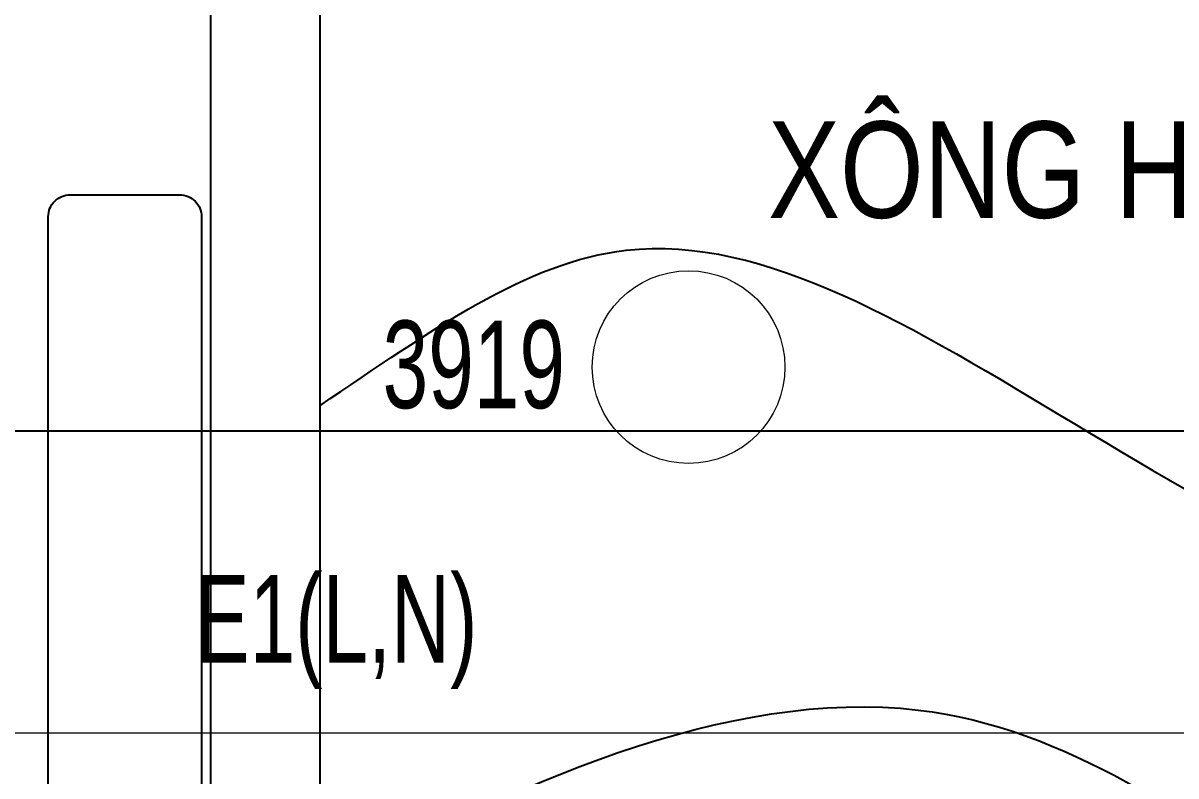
# Model space of a CAD drawing. Header units: millimetres. Extents: x -343543 to 400519, y -115663 to 104219.
# Drawn here: x -164121 to -161489, y 11946 to 13665 of the extents above; entities that cross this region are included whole.
import ezdxf

# ---------------------------------------------------------------- set-up
doc = ezdxf.new("R2010")
doc.units = ezdxf.units.MM
doc.layers.get('0').update_dxf_attribs({"color": 231, "lineweight": 0})
doc.layers.get('DefPoints').update_dxf_attribs({"color": 191})
for name, color, linetype, lineweight in [('A-PATT', 252, 'Continuous', 9), ('A-SYMBOLS', 10, 'Continuous', 13), ('kata_dim', 231, 'Continuous', 0), ('SME-E-COND-LTG', 51, 'Continuous', 18), ('SME-E-LTG-TEXT', 53, 'Continuous', 18), ('XREF MAT BANG TUONG XAY$0$$1$A-TEXT', 8, 'Continuous', 25)]:
    doc.layers.add(name, color=color, linetype=linetype, lineweight=lineweight)
doc.layers.add('XREF MAT BANG TUONG XAY$0$A-FURN', color=8, linetype='Continuous')
doc.styles.add('SM-DIMTEXT', font='SME.shx', dxfattribs={"width": 0.7})
doc.styles.add('SME-TEXT', font='sme.shx', dxfattribs={"width": 0.7})
doc.styles.add('XREF MAT BANG TUONG XAY$0$Arial', font='arial.ttf', dxfattribs={"width": 0.8})
doc.dimstyles.new('SDIM-100', dxfattribs={"dimscale": 100, "dimtxt": 2, "dimasz": 0.6, "dimexe": 0.6, "dimexo": 0.2, "dimgap": 0.5, "dimtad": 1, "dimdec": 0, "dimzin": 12, "dimtxsty": 'SM-DIMTEXT', "dimblk": 'ARCHTICK', "dimblk1": 'ARCHTICK', "dimblk2": 'ARCHTICK', "dimcen": 0.12, "dimdle": 0.6, "dimclrd": 7, "dimclre": 8, "dimadec": 0, "dimazin": 3, "dimtfac": 2, "dimtix": 1, "dimtmove": 1, "dimatfit": 3, "dimfxl": 1, "dimtzin": 0, "dimarcsym": 1})

# ---------------------------------------------------------------- blocks, each defined once
blk = doc.blocks.new('XREF MAT BANG NOI THAT')
at = {"color": 8}
blk.add_circle((18731.6, 12879.4), 220, dxfattribs=at)
blk = doc.blocks.new('01.Xref _MB T1')
at = {"layer": 'XREF MAT BANG TUONG XAY$0$A-FURN', "color": 8}
for p, q in [((17640, 14590), (17640, 9619.99999)), ((17890, 14590), (17890, 9619.99999))]:
    blk.add_line(p, q, dxfattribs=at)
blk.add_lwpolyline([(17320, 13272.85706), (17570, 13272.85706, -0.4142135624), (17620, 13222.85706), (17620, 10845.14282, -0.4142135624), (17570, 10795.14282), (17320, 10795.14282, -0.4142135624), (17270, 10845.14282), (17270, 13222.85706, -0.4142135624)], format="xyb", close=True, dxfattribs=at)
for points, knots in [([(17890, 12791.19452), (18145.64, 12964.16789), (18954.45586, 13550.72637), (20349.99786, 11803.99999), (21791.80883, 12520.38584), (22110.00141, 12719.96651)], [94.0029418503, 94.0029418503, 94.0029418503, 94.0029418503, 978.6885014186, 3422.2793317458, 4745.8942007703, 4745.8942007703, 4745.8942007703, 4745.8942007703]), ([(17890, 11676.91984), (18315.60652, 11925.74), (19622.38453, 12495.27144), (20709.94154, 10808.31125), (21723.40813, 11430.73324), (22110.00141, 11685.87391)], [94.7559997142, 94.7559997142, 94.7559997142, 94.7559997142, 1401.9041701629, 3448.737762724, 4698.0557983473, 4698.0557983473, 4698.0557983473, 4698.0557983473])]:
    blk.add_open_spline(points, degree=3, knots=knots, dxfattribs=at)
at = {"layer": 'XREF MAT BANG TUONG XAY$0$$1$A-TEXT', "color": 8, "style": 'XREF MAT BANG TUONG XAY$0$Arial', "width": 0.8}
blk.add_text('XÔNG HƠI CHUNG', height=220, dxfattribs=at).set_placement((18913.22834, 13220.21537))
at = {"layer": 'A-PATT', "color": 8}
blk.add_blockref('XREF MAT BANG NOI THAT', (0, 0), dxfattribs=at)
blk = doc.blocks.new('_ArchTick')
at = {"color": 0, "linetype": 'ByBlock', "const_width": 0.15}
blk.add_lwpolyline([(-0.5, -0.5), (0.5, 0.5)], dxfattribs=at)
blk = doc.blocks.new('*D398')
at = {"layer": 'DefPoints', "color": 0, "linetype": 'Continuous', "ltscale": 1000, "transparency": 16777216}
for p in [(-161132.3, 12734.2), (-165051.2, 12043.3), (-161132.3, 12043.3)]:
    blk.add_point(p, dxfattribs=at)
at = {"layer": 'kata_dim', "color": 8, "linetype": 'Continuous', "lineweight": -2, "ltscale": 1000, "transparency": 16777216}
for p, q in [((-165051.2, 12063.3), (-165051.2, 12794.2)), ((-161132.3, 12063.3), (-161132.3, 12794.2))]:
    blk.add_line(p, q, dxfattribs=at)
at = {"layer": 'kata_dim', "color": 7, "linetype": 'Continuous', "lineweight": -2, "ltscale": 1000, "transparency": 16777216}
blk.add_line((-165111.2, 12734.2), (-161072.3, 12734.2), dxfattribs=at)
at = {"layer": 'kata_dim', "color": 7, "linetype": 'Continuous', "lineweight": -2, "ltscale": 1000, "transparency": 16777216, "xscale": 60, "yscale": 60, "zscale": 60, "rotation": 180}
blk.add_blockref('_ArchTick', (-165051.2, 12734.2), dxfattribs=at)
at = {"layer": 'kata_dim', "color": 7, "linetype": 'Continuous', "lineweight": -2, "ltscale": 1000, "transparency": 16777216, "xscale": 60, "yscale": 60, "zscale": 60}
blk.add_blockref('_ArchTick', (-161132.3, 12734.2), dxfattribs=at)
at = {"layer": 'kata_dim', "color": 0, "linetype": 'Continuous', "ltscale": 1000, "transparency": 16777216, "insert": (-163091.7, 12884.2), "char_height": 200, "attachment_point": 5, "style": 'SM-DIMTEXT'}
blk.add_mtext('3919', dxfattribs=at)

msp = doc.modelspace()

# ---------------------------------------------------------------- block references
at = {"layer": 'A-SYMBOLS'}
msp.add_blockref('01.Xref _MB T1', (-181333.1, 0), dxfattribs=at)

# ---------------------------------------------------------------- next in the draw order: linework, layer by layer
at = {"layer": 'SME-E-COND-LTG', "color": 1, "linetype": 'Continuous', "ltscale": 1000}
msp.add_line((-156426.4, 12043.3), (-166239.8, 12043.3), dxfattribs=at)

# ---------------------------------------------------------------- next in the draw order: texts
at = {"layer": 'SME-E-LTG-TEXT', "style": 'SME-TEXT', "width": 0.7}
msp.add_text('E1(L,N)', height=200, dxfattribs=at).set_placement((-163728.4, 12204.6))

# ---------------------------------------------------------------- next in the draw order: dimensions: what is measured, and where the dimension line sits
at = {"layer": 'kata_dim', "linetype": 'Continuous', "ltscale": 1000}
dim = msp.add_linear_dim(base=(-161132.3, 12734.2), p1=(-165051.2, 12043.3), p2=(-161132.3, 12043.3), dimstyle='SDIM-100', dxfattribs=at)
dim.commit()
dim.dimension.update_dxf_attribs({"geometry": '*D398', "text_midpoint": (-163091.7, 12884.2)})

doc.saveas('drawing.dxf')
